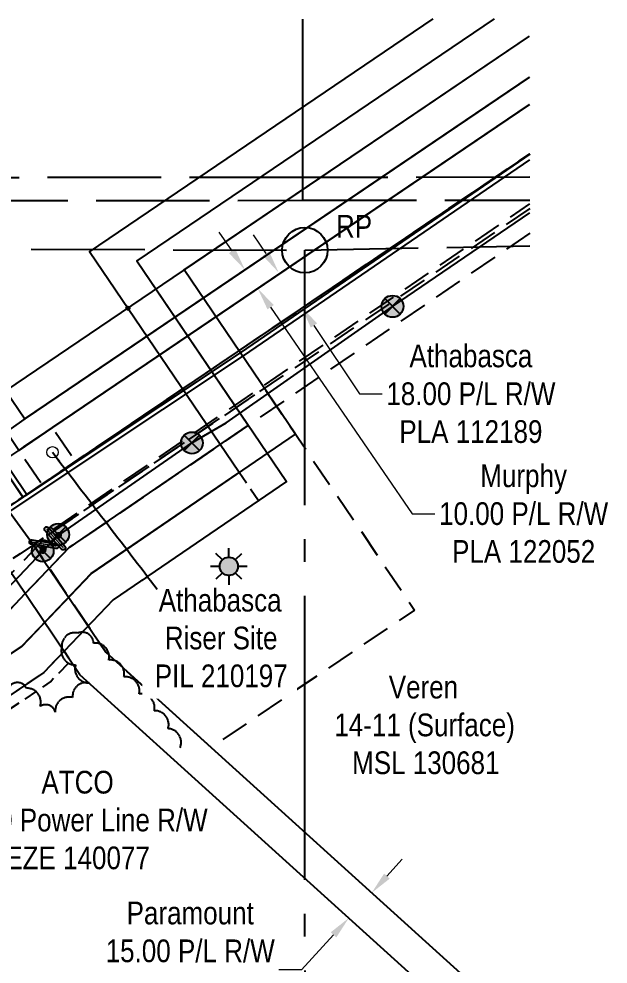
# Model space of a CAD drawing. Extents: x 504349 to 506323, y 6031064 to 6032969.
# Drawn here: x 505560.5 to 505820.1, y 6032542.6 to 6032959 of the extents above; entities that cross this region are included whole.
import ezdxf

# ---------------------------------------------------------------- set-up
doc = ezdxf.new("R2010")
doc.units = 0
doc.header["$LTSCALE"] = 5
doc.header["$PDMODE"] = 34
doc.header["$PDSIZE"] = 0.03
for name, pattern in [('0', [1, 1, 0]), ('foc-ACCESSROAD', [3.75, 2.5, -1.25]), ('foc-FLOWLINE', [3.75, 2.5, -1.25]), ('foc-QUARTERLINE', [33, 25, -3, 2, -3]), ('foc-TIELINE', [1.875, 1.25, -0.625]), ('foc-UNSURVEYED', [12.5, 10, -2.5]), ('HIDDEN2', [1.875, 1.25, -0.625]), ('POWERLINE5', [7.799999999999997, 2.399999999999999, -0.6, 0.6, -0.6, 0.6, -0.6, 2.399999999999999])]:
    doc.linetypes.add(name, pattern=pattern)
doc.layers.get('Defpoints').update_dxf_attribs({"color": 9})
for name, color, linetype in [('35', 37, 'Continuous'), ('40', 2, 'Continuous'), ('AS-POWER', 104, 'foc-POWER'), ('AS-POWER-EXISTING', 72, 'POWERLINE5'), ('AS-POWER-EXISTING-ANC', 72, 'Continuous'), ('C-AR', 13, 'foc-ACCESSROAD'), ('C-RW', 13, 'Continuous'), ('C-WS', 13, 'foc-ACCESSROAD'), ('C-WS-S', 13, 'Continuous'), ('F-AR', 190, 'foc-ACCESSROAD'), ('F-EZE', 190, 'foc-FLOWLINE'), ('F-RW', 190, 'Continuous'), ('F-WS', 190, 'foc-ACCESSROAD'), ('L-SECQ', 8, 'foc-QUARTERLINE'), ('L-TIE', 7, 'foc-TIELINE'), ('L-USEC', 7, 'foc-UNSURVEYED'), ('T-BUSH', 110, '0'), ('T-EXISTING RTF', 220, 'HIDDEN2')]:
    doc.layers.add(name, color=color, linetype=linetype)
for name, color, linetype, lineweight in [('C-WS-T', 13, 'Continuous', 9), ('F-EZE-T', 190, 'Continuous', 9), ('F-RW-T', 190, 'Continuous', 9), ('F-WS-T', 190, 'Continuous', 9)]:
    doc.layers.add(name, color=color, linetype=linetype, lineweight=lineweight)
doc.styles.add('80', font='ARIALN.TTF', dxfattribs={"height": 10})
doc.styles.add('80CG', font='ARIALN.TTF', dxfattribs={"height": 10})
doc.styles.add('80L', font='ARIALN.TTF', dxfattribs={"height": 10})
doc.styles.add('foc-LtypeFont', font='ARIALN.TTF', dxfattribs={"height": 7.349999999999999})
doc.linetypes.add('foc-POWER', pattern='A,6,-1,["P",foc-LtypeFont,S=0.2,R=0,X=-0.625,Y=-0.75],-1.239999999999999,4', length=12.24)
doc.dimstyles.new('Compass 5 000', dxfattribs={"dimscale": 5, "dimtxt": 9, "dimasz": 2, "dimexe": 0.2, "dimexo": 0.0625, "dimgap": 0.5, "dimtad": 0, "dimtih": 1, "dimtoh": 1, "dimzin": 0, "dimdsep": 46, "dimtxsty": '80CG', "dimcen": 0.1, "dimse1": 1, "dimse2": 1, "dimclrd": 256, "dimclrt": 256, "dimaunit": 1, "dimadec": 4, "dimazin": 0, "dimtfac": 0.06, "dimtofl": 0, "dimtmove": 0, "dimatfit": 1, "dimfxl": 0.2, "dimtolj": 1, "dimtzin": 0, "dimlwd": -1, "dimarcsym": 0})

# ---------------------------------------------------------------- blocks, each defined once
blk = doc.blocks.new('*D389')
at = {"layer": 'Defpoints', "color": 0, "transparency": 16777216}
for p in [(505684.9337179619, 6032832.25948327), (505617.5215584398, 6032809.045693398), (505627.5276973057, 6032794.02304413)]:
    blk.add_point(p, dxfattribs=at)
at = {"layer": 'F-RW-T', "transparency": 16777216}
for p, q in [((505669.3840144607, 6032855.604926007), (505663.8404498254, 6032863.927719476)), ((505690.4772825972, 6032823.936689801), (505710.5540332608, 6032793.794595264)), ((505710.5540332608, 6032793.794595264), (505720.5540332613, 6032793.794595264))]:
    blk.add_line(p, q, dxfattribs=at)
for points in [[(505670.7711467054, 6032856.528853446), (505667.9968822161, 6032854.680998567), (505674.9275790961, 6032847.282132537)], [(505691.8644148419, 6032824.86061724), (505689.0901503526, 6032823.012762362), (505684.9337179619, 6032832.25948327)]]:
    blk.add_solid(points, dxfattribs=at)
at = {"layer": 'F-RW-T', "transparency": 16777216, "insert": (505759.6399814193, 6032793.794595264), "char_height": 10, "attachment_point": 5, "style": '80CG'}
blk.add_mtext('\\A1;Athabasca\\P18.00 P/L R/W\\PPLA 112189', dxfattribs=at)
blk = doc.blocks.new('*D390')
at = {"layer": 'Defpoints', "color": 0, "transparency": 16777216}
for p in [(505487.1753386343, 6032650.525738828), (505429.4269394451, 6032625.368657226), (505435.8402104792, 6032615.869023755)]:
    blk.add_point(p, dxfattribs=at)
at = {"layer": 'F-EZE-T', "transparency": 16777216}
for p, q in [((505475.1667286381, 6032668.313446977), (505469.5713896761, 6032676.601521658)), ((505492.7706775963, 6032642.237664148), (505517.230545776, 6032606.006576897)), ((505517.230545776, 6032606.006576897), (505527.230545776, 6032606.006576897))]:
    blk.add_line(p, q, dxfattribs=at)
for points in [[(505476.5480744177, 6032669.246003471), (505473.785382858, 6032667.380890483), (505480.7620675997, 6032660.025372298)], [(505494.152023376, 6032643.170220641), (505491.3893318162, 6032641.305107654), (505487.1753386343, 6032650.525738828)]]:
    blk.add_solid(points, dxfattribs=at)
at = {"layer": 'F-EZE-T', "transparency": 16777216, "insert": (505586.3710641921, 6032606.006576898), "char_height": 10, "attachment_point": 5, "style": '80CG'}
blk.add_mtext('\\A1;ATCO\\P11.50 Power Line R/W\\PEZE 140077', dxfattribs=at)
blk = doc.blocks.new('*D408')
at = {"layer": 'Defpoints', "color": 0, "transparency": 16777216}
for p in [(505693.6553923115, 6032871.521460298), (505699.3187244106, 6032863.261085434), (505665.7421758818, 6032840.240926154)]:
    blk.add_point(p, dxfattribs=at)
at = {"layer": 'F-RW-T', "transparency": 16777216}
for p, q in [((505654.4241884095, 6032856.749020254), (505648.7695330367, 6032864.996739492)), ((505671.3968312545, 6032831.993206916), (505733.7910003336, 6032740.98684938)), ((505733.7910003336, 6032740.98684938), (505743.7910003336, 6032740.98684938))]:
    blk.add_line(p, q, dxfattribs=at)
for points in [[(505655.7988082822, 6032857.691462817), (505653.0495685367, 6032855.806577693), (505660.0788437822, 6032848.501301018)], [(505672.7714511272, 6032832.935649479), (505670.0222113817, 6032831.050764355), (505665.7421758818, 6032840.240926154)]]:
    blk.add_solid(points, dxfattribs=at)
at = {"layer": 'F-RW-T', "transparency": 16777216, "insert": (505782.8769484912, 6032740.986849381), "char_height": 10, "attachment_point": 5, "style": '80CG'}
blk.add_mtext('\\A1;Murphy\\P10.00 P/L R/W\\PPLA 122052', dxfattribs=at)
blk = doc.blocks.new('*D447')
at = {"layer": 'Defpoints', "color": 0, "transparency": 16777216}
for p in [(505705.8463648269, 6032562.898405157), (505729.2489238759, 6032561.869620681), (505719.1734810728, 6032550.784823429)]:
    blk.add_point(p, dxfattribs=at)
at = {"layer": 'F-RW-T', "transparency": 16777216}
for p, q in [((505722.6479340689, 6032581.383149918), (505729.3740605074, 6032588.783097427)), ((505699.1202383884, 6032555.498457649), (505685.0740229222, 6032540.045097072)), ((505685.0740229222, 6032540.045097072), (505675.0740229217, 6032540.045097072))]:
    blk.add_line(p, q, dxfattribs=at)
for points in [[(505721.4146094839, 6032582.504170991), (505723.8812586535, 6032580.262128846), (505715.92180763, 6032573.98320241)], [(505697.8869138034, 6032556.619478722), (505700.353562973, 6032554.377436576), (505705.8463648269, 6032562.898405157)]]:
    blk.add_solid(points, dxfattribs=at)
at = {"layer": 'F-RW-T', "transparency": 16777216, "insert": (505635.9880747632, 6032540.045097072), "char_height": 10, "attachment_point": 5, "style": '80CG'}
blk.add_mtext('\\A1;Paramount\\P15.00 P/L R/W\\PPlan 012 3777\\PPLA 991836', dxfattribs=at)
blk = doc.blocks.new('*U457')
h = blk.add_hatch(color=255)
h.dxf.hatch_style = 1
edge = h.paths.add_edge_path()
edge.add_arc((1.085462069426189, -0.1782472884422511), 0.2, -99.32549857344912, 80.67450142655088, ccw=False)
edge.add_line((1.053053471527598, -0.3756040283379218), (-0.2297653377942619, -0.1649481419970796))
edge.add_line((-0.2297653377942619, -0.1649481419970796), (-1.11787066732478, -0.01910945145341958))
edge.add_arc((-1.085462069426189, 0.1782472884422511), 0.2, 80.67450142655088, 260.6745014265509, ccw=False)
edge.add_line((-1.053053471527598, 0.3756040283379218), (1.11787066732478, 0.01910945145341958))
h = blk.add_hatch(color=255)
h.dxf.hatch_style = 1
edge = h.paths.add_edge_path()
edge.add_arc((-0.1004529155907228, -0.61172223482281), 0.2, 170.6745014265509, 350.6745014265509, ccw=False)
edge.add_line((-0.2978096554863935, -0.5793136369242189), (-0.2297653377942619, -0.1649481419970796))
edge.add_line((-0.2297653377942619, -0.1649481419970796), (0.1649481419970796, -0.2297653377942618))
edge.add_line((0.1649481419970796, -0.2297653377942618), (0.09690382430494793, -0.644130832721401))
at = {"color": 255}
blk.add_lwpolyline([(1.11787066732478, 0.01910945145341958, -0.9999999999999999), (1.053053471527598, -0.3756040283379218), (-0.2297653377942619, -0.1649481419970796), (-1.11787066732478, -0.01910945145341958, -0.9999999999999999), (-1.053053471527598, 0.3756040283379218)], format="xyb", close=True, dxfattribs=at)
at = {"color": 72, "const_width": 0.09999999999999999, "flags": 128}
for points in [[(1.085462069426189, -0.1782472884422511), (-1.085462069426189, 0.1782472884422511)], [(-0.1004529155907229, -0.6117222348228102), (0, 0)]]:
    blk.add_lwpolyline(points, dxfattribs=at)
at = {"color": 255, "flags": 128}
blk.add_lwpolyline([(0.09690382430494793, -0.644130832721401, -0.9999999999999999), (-0.2978096554863935, -0.5793136369242189), (-0.2297653377942619, -0.1649481419970796), (0.1649481419970796, -0.2297653377942618)], format="xyb", close=True, dxfattribs=at)
blk = doc.blocks.new('*U456')
h = blk.add_hatch(color=255)
h.dxf.hatch_style = 1
edge = h.paths.add_edge_path()
edge.add_arc((-0.7323966468743317, 0.8207284274638207), 0.2, 41.744890636208424, 221.7448906362084, ccw=False)
edge.add_line((-0.5831732964263643, 0.9538914541682445), (0.2823863771523913, -0.01606032374354349))
edge.add_line((0.2823863771523913, -0.01606032374354345), (0.8816199973222991, -0.6875654007593969))
edge.add_arc((0.7323966468743317, -0.8207284274638207), 0.2, -138.25510936379158, 41.744890636208424, ccw=False)
edge.add_line((0.5831732964263643, -0.9538914541682445), (-0.8816199973222991, 0.6875654007593969))
h = blk.add_hatch(color=255)
h.dxf.hatch_style = 1
edge = h.paths.add_edge_path()
edge.add_arc((0.325371395901312, 0.2903529491275555), 0.2, -48.25510936379152, 131.7448906362084, ccw=False)
edge.add_line((0.4585344226057358, 0.1411295986795881), (0.2823863771523913, -0.01606032374354344))
edge.add_line((0.2823863771523913, -0.01606032374354345), (0.01606032374354349, 0.2823863771523913))
edge.add_line((0.01606032374354348, 0.2823863771523913), (0.1922083691968881, 0.4395762995755229))
at = {"color": 255}
blk.add_lwpolyline([(-0.8816199973222991, 0.6875654007593969, -0.9999999999999999), (-0.5831732964263643, 0.9538914541682445), (0.2823863771523913, -0.01606032374354345), (0.8816199973222991, -0.6875654007593969, -0.9999999999999999), (0.5831732964263643, -0.9538914541682445)], format="xyb", close=True, dxfattribs=at)
at = {"color": 72, "const_width": 0.1, "flags": 128}
for points in [[(-0.7323966468743317, 0.8207284274638207), (0.7323966468743317, -0.8207284274638207)], [(0.3253713959013121, 0.2903529491275557), (0, 0)]]:
    blk.add_lwpolyline(points, dxfattribs=at)
at = {"color": 255, "flags": 128}
blk.add_lwpolyline([(0.1922083691968881, 0.4395762995755229, -0.9999999999999999), (0.4585344226057358, 0.1411295986795881), (0.2823863771523913, -0.01606032374354345), (0.01606032374354348, 0.2823863771523913)], format="xyb", close=True, dxfattribs=at)
blk = doc.blocks.new('GAS')
h = blk.add_hatch(color=255)
h.dxf.hatch_style = 1
edge = h.paths.add_edge_path()
edge.add_arc((0, 0), 0.9, 0, 360)
for p, q in [((-0.5711929310346023, 0.5711929297831376), (-1.142385862069204, 1.142385861385264)), ((0, 0.8077887887338874), (0, 1.615577579286764)), ((0.5711929310309642, 0.5711929297831376), (1.142385862065566, 1.142385861385264)), ((-0.8077887898725749, 0), (-1.615577579628734, 0)), ((1.615577579625096, 0), (0.8077887898689368, 0)), ((-0.5711929310346023, -0.5711929316021271), (-1.142385862069204, -1.142385863204253)), ((0, -0.8077887905528768), (0, -1.615577581105753)), ((1.142385862065566, -1.142385863204253), (0.5711929310309642, -0.5711929316021271))]:
    blk.add_line(p, q)
blk.add_circle((0, 0), 0.8000000000000003)
blk = doc.blocks.new('POWERPOLE')
h = blk.add_hatch(color=255)
edge = h.paths.add_edge_path()
edge.add_arc((0, 0), 0.9600000000000002, 0, 360)
at = {"linetype": 'Continuous'}
for p, q in [((0.678822509938982, -0.678822509938982), (-0.678822509938982, 0.678822509938982)), ((-0.678822509938982, -0.678822509938982), (0.678822509938982, 0.678822509938982))]:
    blk.add_line(p, q, dxfattribs=at)
blk.add_circle((0, 0), 0.9600000000000002, dxfattribs=at)
blk = doc.blocks.new('*U775')
at = {"layer": '35', "color": 3}
blk.add_circle((0, 0), 10, dxfattribs=at)
at = {"layer": '35', "color": 3, "style": '80'}
blk.add_attdef('RP_001', (13.7562452593347, 5.520217904536945), '', height=10, dxfattribs=at)

msp = doc.modelspace()

# ---------------------------------------------------------------- linework, layer by layer
at = {"layer": '40', "color": 3}
msp.add_circle((505608.5384987462, 6032831.566161958), 0.7241544728049538, dxfattribs=at)
at = {"layer": 'AS-POWER', "flags": 128}
msp.add_lwpolyline([(505547.4210937757, 6032699.746567135), (505571.0940937737, 6032724.565567211), (505578.041093767, 6032731.581567146), (505636.7390964048, 6032772.188569834), (505651.8940964048, 6032780.977569845), (505725.1250964048, 6032832.351569845), (505785.5926505887, 6032873.580007573)], dxfattribs=at)
at = {"layer": 'C-AR', "linetype": 'Continuous'}
msp.add_lwpolyline([(505785.5593911421, 6032899.371892723), (505658.3674122453, 6032812.177468187), (505587.3443638175, 6032764.8711328), (505564.032302282, 6032749.343168983), (505423.1806619551, 6032958.728081933)], dxfattribs=at)
at = {"layer": 'C-RW', "flags": 128}
for points in [[(505769.940102734, 6032958.981033754), (505612.5467973377, 6032852.387454487), (505661.5876891701, 6032779.974949644), (505582.6193709263, 6032726.067871479), (505563.275799909, 6032705.802639397), (505552.0409324036, 6032694.032465314), (505288.9819876481, 6032516.339796991), (505333.7562117788, 6032450.018146801), (505159.8347491178, 6032332.871803568), (505167.850035178, 6032320.153304111), (505146.3221603738, 6032305.65642677), (505190.0910964055, 6032236.151569772), (505316.1740964088, 6032083.505569792), (505422.9440964009, 6031981.470569845), (505450.9797576856, 6031954.676108677)], [(505472.6618459781, 6031954.691944203), (505433.3020524278, 6031992.309193506), (505327.1705682003, 6032093.733994391), (505202.2650093802, 6032244.953392853), (505166.7361249002, 6032301.328743778), (505188.288055323, 6032315.841820305), (505180.2719230361, 6032328.561662455), (505354.579295377, 6032445.967938679), (505309.7939552783, 6032512.30605428), (505561.7707924154, 6032682.512912701), (505574.1205548671, 6032695.451102966), (505592.3748660322, 6032714.575175329), (505682.3767571307, 6032776.01423214), (505633.3668433958, 6032848.380995443), (505785.4922902965, 6032951.406952171)]]:
    msp.add_lwpolyline(points, dxfattribs=at)
at = {"layer": 'C-WS', "flags": 128}
msp.add_lwpolyline([(505645.1993881569, 6032638.027599934), (505645.1993881569, 6032638.027599934), (505598.8568327863, 6032679.959094119), (505566.8867026571, 6032727.309625281), (505668.6753735209, 6032796.245332147), (505668.6753735209, 6032796.245332147), (505734.8088158425, 6032698.594412006), (505645.1993881569, 6032638.027599934)], close=True, dxfattribs=at)
at = {"layer": 'F-AR', "flags": 128}
for points in [[(505420.3311265067, 6032958.726003272), (505461.5287999421, 6032897.738167758), (505466.4662229145, 6032890.41673385), (505482.244918689, 6032867.019370819), (505488.770798948, 6032857.34250056), (505526.9101346637, 6032800.787770106), (505537.006138519, 6032785.816959441), (505545.9352394826, 6032772.576485096), (505552.8536177063, 6032762.317601229), (505562.2835670742, 6032748.334446053), (505555.1991823876, 6032743.445186337), (505549.8094837771, 6032740.017803429), (505539.1269188382, 6032755.858393371), (505534.3669967133, 6032762.916621019), (505527.4502214232, 6032773.173127957), (505514.9132391267, 6032791.763531848), (505470.7530266393, 6032857.246290444), (505449.7500924473, 6032888.390390282), (505402.3127786837, 6032958.712859366)], [(505785.5902711856, 6032875.425176324), (505561.0793485578, 6032723.376632973), (505555.9499354345, 6032720.165140706), (505549.3294780739, 6032715.707133628), (505543.5032549928, 6032711.784055323), (505284.1106349991, 6032537.131230051), (505279.5449780049, 6032534.057811971), (505277.8817901307, 6032532.962563425), (505254.9360960432, 6032517.504254643), (505182.4109036121, 6032467.986275916), (505178.7760782606, 6032465.524575845), (505170.1411369083, 6032459.642692038), (505149.8435673236, 6032445.778391394), (505115.5270743308, 6032421.552165533), (505107.317206934, 6032415.785654828), (505066.4681761457, 6032386.876394475), (505054.195403497, 6032378.206750178), (505044.2301247322, 6032371.159362014), (505031.2648694967, 6032361.997288344), (505030.5297834802, 6032361.496947099), (505014.1580204512, 6032350.326841003), (505012.7295182672, 6032352.59297841), (505003.4826205037, 6032367.260282511), (505007.4214413015, 6032369.947280114), (505011.7523379028, 6032372.901688571), (505019.8551662375, 6032378.429551002), (505033.535395014, 6032388.1623588), (505043.509389432, 6032395.221341041), (505055.7862710917, 6032403.949700523), (505071.8715802004, 6032415.438951159), (505086.5792665642, 6032425.794772625), (505139.2301310961, 6032462.857985702), (505158.8865867876, 6032476.694720278), (505167.154428741, 6032482.51522576), (505532.3322062367, 6032728.378246106), (505544.7775220706, 6032736.757898697), (505549.8094837771, 6032740.017803429), (505562.2835670742, 6032748.334446053), (505572.2330789083, 6032755.072687479), (505587.1402995873, 6032765.168504483), (505657.8778860253, 6032813.075068912), (505689.687778871, 6032834.618109354), (505730.8453298578, 6032862.491789582), (505785.5591661423, 6032899.546374783)]]:
    msp.add_lwpolyline(points, dxfattribs=at)
at = {"layer": 'F-EZE', "flags": 128}
msp.add_lwpolyline([(505785.6041870055, 6032864.633799465), (505582.6193682927, 6032726.067868771), (505552.0409297697, 6032694.032462582), (505552.0409297697, 6032694.032462582), (505288.897183974, 6032516.282512411), (505285.1343500029, 6032521.858019183), (505285.1343500029, 6032521.858019183), (505285.1343500029, 6032521.858019183), (505256.3455348097, 6032510.816089664), (505185.0110626227, 6032462.504529188), (505187.5412462462, 6032458.786083051), (505187.5412462462, 6032458.786083051), (505175.1659573101, 6032450.506134894), (505122.8125884063, 6032414.817865805), (505072.4514312331, 6032380.609056666), (505060.2446872657, 6032372.317385261), (505049.6336652035, 6032365.109639239), (505034.6506304318, 6032354.932117349), (505034.5346118099, 6032355.143839488), (505028.753821226, 6032363.613218679), (505028.753821226, 6032363.613218679), (505043.8832541817, 6032373.890184324), (505053.8534271779, 6032380.66262095), (505067.2032575287, 6032389.730756512), (505108.2865666301, 6032417.637404319), (505115.8647652884, 6032422.785045133), (505149.8435673236, 6032445.778391394), (505172.9563785141, 6032461.565649183), (505178.7760782606, 6032465.524575845), (505183.1450491943, 6032468.483479119), (505253.5539331798, 6032516.168181207), (505276.4719770217, 6032524.95838045), (505287.4278984441, 6032529.160516217), (505294.9955528158, 6032534.272361832), (505544.581370433, 6032702.864119728), (505548.4709099829, 6032705.491449612), (505560.9684880892, 6032718.584498639), (505575.7905217104, 6032734.112756132), (505575.7905217104, 6032734.112756132), (505758.548252389, 6032859.019052564), (505785.5876646175, 6032877.446505939)], dxfattribs=at)
at = {"layer": 'F-RW'}
for points in [[(505786.086918048, 6032490.287719298), (505587.4250937704, 6032670.098567211), (505559.0060937716, 6032712.189567156), (505559.0060937716, 6032712.189567156), (505559.0060937716, 6032712.189567156), (505559.0060937696, 6032712.189567141), (505542.56638674, 6032735.330702339), (505541.4840955973, 6032736.94816427), (505533.138803773, 6032750.437159916), (505508.5075800197, 6032786.961451411), (505461.5984317299, 6032856.52045631), (505440.5023815727, 6032887.802632713), (505392.6721455591, 6032958.70582678)], [(505402.3130766939, 6032958.712859583), (505447.5649315979, 6032891.630645602), (505470.7530266393, 6032857.246290444), (505515.2930794745, 6032791.200287341), (505539.7680079542, 6032754.907757489), (505549.8094837771, 6032740.017803429), (505555.1587973543, 6032743.478713864), (505566.8867026571, 6032727.309625281), (505571.4312376647, 6032720.578775406), (505571.4312376647, 6032720.578775406), (505598.8568327863, 6032679.959094119), (505786.0608236541, 6032510.523281541)], [(505785.5311463886, 6032921.275006322), (505575.2710937717, 6032778.991567156), (505560.4820937703, 6032768.930567211), (505560.4820937703, 6032768.930567211), (505537.6291399366, 6032802.768996274), (505432.4490119271, 6032958.734842949)], [(505444.4981874023, 6032958.743632504), (505554.8050937669, 6032795.175567212), (505563.1700937675, 6032782.771567211), (505785.5156138222, 6032933.320130128)], [(505000.9440651354, 6032408.430536309), (505014.9699759854, 6032417.610200013), (505025.1699678301, 6032424.28533582), (505053.0873094977, 6032442.555548273), (505121.7814916978, 6032490.927737826), (505141.4357744911, 6032504.768698365), (505148.4363417471, 6032509.698153137), (505484.1435327413, 6032735.721242074), (505493.1233995043, 6032754.084331627), (505508.2750471088, 6032764.144055729), (505520.7840309482, 6032772.448270126), (505527.437609701, 6032776.866149575), (505539.9364409492, 6032785.164700666), (505548.2668124331, 6032790.696684127), (505554.8050937669, 6032795.175567212), (505785.4922902977, 6032951.406951367)], [(505785.5155909623, 6032933.337857611), (505712.1440937751, 6032883.7065671), (505563.1700937675, 6032782.771567211), (505556.6420216856, 6032778.247585752), (505548.3108217701, 6032772.714985639), (505535.8115050955, 6032764.416311136), (505529.1596058052, 6032759.999922533), (505516.6489717467, 6032751.694182468), (505504.8088258026, 6032743.833580284), (505495.8506857404, 6032725.515924335), (505156.9451941851, 6032497.341240237), (505149.3688651301, 6032492.006154397), (505129.71455061, 6032478.165760343), (505076.2251259195, 6032440.499424048), (505061.5178725448, 6032430.143035668), (505045.7283803356, 6032419.804812049), (505033.1735559194, 6032411.584310477), (505022.9727345883, 6032404.905653659), (505008.952691813, 6032395.725971954)], [(505008.952691813, 6032395.725971954), (505022.9727345883, 6032404.905653659), (505033.1735559194, 6032411.584310477), (505045.7283803356, 6032419.804812049), (505061.5178725448, 6032430.143035668), (505076.2251259195, 6032440.499424048), (505129.71455061, 6032478.165760343), (505149.3688651301, 6032492.006154397), (505156.9451941851, 6032497.341240237), (505495.8506865827, 6032725.515223838), (505534.7674550174, 6032751.716805845), (505541.3943010622, 6032756.117461696), (505553.8936304958, 6032764.416051248), (505560.4820937703, 6032768.930567211), (505575.2710937717, 6032778.991567156), (505717.7210937669, 6032875.411567156), (505785.5311357361, 6032921.283266844)], [(505785.5591661421, 6032899.546374775), (505730.8453298578, 6032862.491789582), (505730.8453298578, 6032862.491789582), (505587.1402995873, 6032765.168504483), (505572.2330789083, 6032755.072687479), (505564.0322996435, 6032749.343166322), (505562.2835670742, 6032748.334446053), (505549.8094837771, 6032740.017803429), (505544.7775220706, 6032736.757898697), (505532.3322062367, 6032728.378246106), (505167.154428741, 6032482.51522576), (505158.8865867876, 6032476.694720278), (505139.2301310961, 6032462.857985702), (505086.5792665642, 6032425.794772625), (505071.8715802004, 6032415.438951159), (505055.3152121001, 6032404.585301513), (505042.7695819823, 6032396.361881983), (505032.5775528498, 6032389.678910815), (505018.5579034492, 6032380.487692743), (505005.9761793287, 6032372.239918906)]]:
    msp.add_lwpolyline(points, dxfattribs=at)
at = {"layer": 'F-WS', "flags": 128}
msp.add_lwpolyline([(505585.4776821738, 6032764.042544493), (505570.5704614948, 6032753.946727541), (505560.5622213048, 6032768.822801579), (505562.7462144859, 6032770.475978667), (505575.2620964012, 6032778.990569775), (505585.4776821738, 6032764.042544493)], close=True, dxfattribs=at)
at = {"layer": 'L-SECQ', "flags": 128}
for points in [[(505685.6376757953, 6032879.078597035), (505685.5347572537, 6032958.919462291)], [(505686.6625619636, 6032084.779792086), (505686.49, 6032857.088)]]:
    msp.add_lwpolyline(points, dxfattribs=at)
at = {"layer": 'L-TIE'}
msp.add_line((505666.0191750863, 6032746.695656229), (505657.6123243141, 6032759.108992205), dxfattribs=at)
at = {"layer": 'L-USEC'}
msp.add_line((505282.0406909739, 6032878.784420474), (505685.6494274091, 6032879.078605525), dxfattribs=at)
at = {"layer": 'L-USEC', "flags": 128}
for points in [[(505685.6247180371, 6032889.130802319), (505282.0191007879, 6032888.836508241), (504888.4758831032, 6032888.550031111)], [(505785.5725024644, 6032889.204383956), (505685.6247180371, 6032889.130802319)], [(505685.6493247333, 6032879.078605449), (505785.5854653838, 6032879.151957974)], [(504878.4567649242, 6032858.384112015), (505282.0553462688, 6032858.678022834), (505686.49, 6032857.088)], [(505686.49, 6032857.088), (505785.6113932049, 6032859.045568741)]]:
    msp.add_lwpolyline(points, dxfattribs=at)
at = {"layer": 'T-BUSH', "flags": 128}
msp.add_lwpolyline([(505631.5045107523, 6032637.847554171, 0.5205670500135728), (505626.2444585136, 6032646.346172944, 0.52056705), (505620.1451880244, 6032654.216617044, 0.52056705), (505613.4733893915, 6032661.658510267, 0.52056705), (505606.8015907587, 6032669.100403564, 0.52056705), (505600.1297921258, 6032676.542296788, 0.52056705), (505593.4579934929, 6032683.984189939, 0.52056705), (505586.4566430736, 6032688.414164646, 0.52056705), (505579.4714731041, 6032682.419025176, 0.52056705), (505585.510228613, 6032674.454848906, 0.52056705), (505591.5489841244, 6032666.490672709, 0.52056705), (505584.1983101497, 6032660.050616739, 0.52056705), (505576.5241112389, 6032653.647387651, 0.52056705), (505569.8836360407, 6032656.131113226, 0.52056705), (505563.8840825555, 6032664.124862713, 0.52056705), (505556.6270780879, 6032665.230421668, 0.52056705), (505548.1900792358, 6032659.872089605, 0.52056705), (505539.7530803838, 6032654.51375754, 0.52056705), (505531.3160815317, 6032649.155425512, 0.52056705), (505522.8790826796, 6032643.797093555, 0.52056705), (505514.4420838275, 6032638.438761528, 0.52056705), (505506.0050849753, 6032633.0804295, 0.52056705), (505497.5680861233, 6032627.722097402, 0.52056705), (505489.1310872711, 6032622.363765374, 0.52056705), (505480.6940884191, 6032617.005433418, 0.52056705), (505472.257089567, 6032611.64710139, 0.52056705), (505468.3326975033, 6032604.658296233, 0.52056705), (505460.0015951744, 6032599.136756073, 0.52056705), (505451.6704928411, 6032593.615215986, 0.52056705), (505443.3393905121, 6032588.093675826, 0.52056705), (505435.0082881833, 6032582.572135665, 0.52056705), (505426.6771858544, 6032577.050595433, 0.52056705), (505418.3460835254, 6032571.529055274, 0.52056705), (505410.014981201, 6032566.007515122, 0.52056705), (505401.6838788722, 6032560.485975027, 0.52056705), (505393.3527765388, 6032554.964434868, 0.52056705), (505385.0216742099, 6032549.442894707, 0.52056705), (505376.690571881, 6032543.921354476, 0.52056705), (505368.3594695521, 6032538.399814315, 0.52056705), (505360.0283672232, 6032532.878274228, 0.52056705), (505351.6972648945, 6032527.356734069, 0.52056705), (505343.5626309937, 6032521.684462019, 0.52056705), (505340.3869160278, 6032512.207674264, 0.52056705), (505340.5812916196, 6032503.076531644, 0.52056705), (505343.458498787, 6032494.812620295, 0.52056705), (505340.2847190786, 6032487.75218681, 0.52056705), (505345.9197181065, 6032479.497402884, 0.52056705), (505351.5547171361, 6032471.242618958, 0.52056705), (505357.501855954, 6032464.276851931, 0.52056705), (505365.9049457583, 6032467.244740581, 0.52056705), (505371.9731301182, 6032459.302964241, 0.52056705), (505378.0413144825, 6032451.361188048, 0.52056705), (505384.1094988469, 6032443.419411708, 0.52056705), (505378.4919154804, 6032437.13104185, 0.52056705), (505370.4586826339, 6032431.184459416, 0.52056705), (505362.4254497831, 6032425.237877126, 0.52056705), (505354.6767026773, 6032420.848375255, 0.52056705), (505349.1220275633, 6032428.557245227, 0.52056705), (505340.8271488257, 6032422.981435107, 0.52056705), (505332.532270089, 6032417.405624987, 0.52056705), (505324.2373913568, 6032411.829814938, 0.52056705), (505315.9425126158, 6032406.254004819, 0.52056705), (505307.6476338836, 6032400.678194699, 0.52056705), (505299.3527551425, 6032395.102384521, 0.52056705), (505291.0578764058, 6032389.526574387, 0.52056705), (505282.7629976692, 6032383.950764267, 0.52056705), (505274.4681189326, 6032378.374954219, 0.52056705), (505266.1732402003, 6032372.799144099, 0.52056705), (505257.8783614592, 6032367.223333978, 0.52056705), (505249.5834827271, 6032361.64752386, 0.52056705), (505241.288603986, 6032356.071713667, 0.52056705), (505232.9937252493, 6032350.495903546, 0.52056705), (505224.6988465172, 6032344.920093427, 0.52056705), (505216.403967776, 6032339.34428338, 0.52056705), (505211.3693166787, 6032332.240012989, 0.52056705), (505212.3888546293, 6032322.297417044, 0.52056705), (505213.4083925844, 6032312.3548211, 0.52056705), (505210.9703401827, 6032304.336020175, 0.52056705), (505201.9842532906, 6032299.960530018, 0.52056705), (505195.9006013321, 6032292.65190944, 0.52056705), (505191.4308212044, 6032283.712349226, 0.52056705), (505195.4176665681, 6032275.406458215, 0.52056705), (505201.1697660777, 6032267.232840718, 0.3416502107574446), (505203.4595781197, 6032260.126938202, 0.3416502107574446)], format="xyb", dxfattribs=at)
at = {"layer": 'T-EXISTING RTF', "flags": 128}
msp.add_lwpolyline([(505169.3712027089, 6032297.147535059), (505166.7054887862, 6032301.37734178), (505375.3343994506, 6032442.002924482), (505330.5696729249, 6032508.310430733), (505571.4657160462, 6032671.034934863), (505580.445005937, 6032680.442165066), (505583.3071813695, 6032676.203035462), (505574.7090271413, 6032667.195105301), (505337.5069771202, 6032506.965881637), (505382.274490874, 6032440.654246844)], close=True, dxfattribs=at)

# ---------------------------------------------------------------- block references
at = {"xscale": 0.999473, "yscale": 0.999473, "zscale": 0.999473}
msp.add_blockref('*U775', (505686.49, 6032857.088), dxfattribs=at).add_auto_attribs({'RP_001': 'RP'})
at = {"layer": 'AS-POWER-EXISTING', "xscale": 4.999999999999987, "yscale": 4.999999999999987, "zscale": 4.999999999999987}
for p in [(505725.1250964048, 6032832.351569845), (505636.7390964048, 6032772.188569834), (505577.8270964055, 6032731.827569834), (505571.0090964048, 6032724.629569845)]:
    msp.add_blockref('POWERPOLE', p, dxfattribs=at)
at = {"layer": 'AS-POWER-EXISTING-ANC', "color": 6, "xscale": 4.997366150000079, "yscale": 4.997366150000079, "zscale": 4.997366150000079}
for name, p in [('*U456', (505576.4150937669, 6032730.130567071)), ('*U457', (505571.596093771, 6032727.622567071))]:
    msp.add_blockref(name, p, dxfattribs=at)

# ---------------------------------------------------------------- dimensions: what is measured, and where the dimension line sits
at = {"layer": 'F-RW-T'}
dim = msp.add_linear_dim(base=(505684.9337179619, 6032832.25948327), p1=(505617.52155844, 6032809.045693398), p2=(505627.5276973057, 6032794.023044131), angle=303.6664010204509, text='Athabasca\\P18.00 P/L R/W\\PPLA 112189', dimstyle='Compass 5 000', dxfattribs=at)
dim.commit()
dim.dimension.update_dxf_attribs({"geometry": '*D389', "text_midpoint": (505759.6399814193, 6032793.794595264), "dimtype": 161})
at = {"layer": 'F-RW-T', "color": 6}
dim = msp.add_linear_dim(base=(505705.8463648269, 6032562.898405157), p1=(505729.2489238756, 6032561.869620681), p2=(505719.1734810733, 6032550.784823429), angle=227.73096842673786, text='Paramount\\P15.00 P/L R/W\\PPlan 012 3777\\PPLA 991836', dimstyle='Compass 5 000', dxfattribs=at)
dim.commit()
dim.dimension.update_dxf_attribs({"geometry": '*D447', "text_midpoint": (505635.9880747632, 6032540.045097072), "dimtype": 161})

# ---------------------------------------------------------------- next in the draw order: texts
at = {"layer": 'F-WS-T', "insert": (505619.8715342531, 6032707.91824843), "char_height": 9.994732300000212, "attachment_point": 1, "style": '80L', "bg_fill": 2}
msp.add_mtext_dynamic_manual_height_columns('\\pi2.2623;Athabasca\\P\\pi4.9417;Riser Site\\P\\pi0.48971;PIL 210197', width=58.1321174032192, gutter_width=49.97366100000124, heights=[0], dxfattribs=at)

# ---------------------------------------------------------------- next in the draw order: linework, layer by layer
at = {"layer": 'C-AR', "linetype": 'Continuous'}
msp.add_lwpolyline([(505420.7563382376, 6032958.726313453), (505562.373700824, 6032748.227440399), (505532.3343047824, 6032728.381253072), (505167.1569365199, 6032482.517432784), (505139.2326388751, 6032462.860192625), (505055.8694873618, 6032403.768551333), (505072.3464438555, 6032378.121242446), (505120.0974272398, 6032410.557039566), (505123.0223265469, 6032405.91591229), (505124.7134603108, 6032406.981687026), (505120.8295352372, 6032413.470837842), (505072.6949329161, 6032380.774459993), (505058.5679250084, 6032403.231113073), (505140.3859598906, 6032461.227504533), (505168.2905796218, 6032480.870892511), (505533.4449978333, 6032726.719261129), (505588.4509154614, 6032763.20639377), (505659.4866590964, 6032810.52118505), (505785.5625136447, 6032896.950468416)], dxfattribs=at)
at = {"layer": 'C-RW', "flags": 128}
msp.add_lwpolyline([(505769.8315348299, 6032958.980954555), (505612.5097683062, 6032852.438478044), (505678.3675219315, 6032755.19221084), (505602.0972056801, 6032703.126278118), (505580.4450059391, 6032680.442165066), (505571.4657160458, 6032671.034934858), (505330.5696729248, 6032508.310430733), (505375.3343994503, 6032442.002924481), (505166.6948812217, 6032301.37019181), (505081.3902903463, 6032243.949469214), (505073.3926651907, 6032256.638215646), (505158.3232293058, 6032313.807171147), (505354.5141251797, 6032446.048957402), (505309.7577603338, 6032512.344077959), (505561.7357827619, 6032682.554423565), (505569.6001933665, 6032690.793640899), (505592.3416465812, 6032714.618919701), (505657.5786435259, 6032759.152956785), (505591.6897687853, 6032856.445177785), (505743.0663693306, 6032958.961430077)], dxfattribs=at)

# ---------------------------------------------------------------- next in the draw order: block references
at = {"layer": 'C-WS-S', "color": 6, "xscale": 4.997366150000053, "yscale": 4.997366150000053, "zscale": 4.997366150000053}
msp.add_blockref('GAS', (505653.0049887301, 6032717.822745686), dxfattribs=at)

# ---------------------------------------------------------------- next in the draw order: dimensions: what is measured, and where the dimension line sits
at = {"layer": 'F-EZE-T'}
dim = msp.add_linear_dim(base=(505487.1753386343, 6032650.525738828), p1=(505429.4269394447, 6032625.368657225), p2=(505435.8402104793, 6032615.869023755), angle=304.02356968663594, text='ATCO\\P11.50 Power Line R/W\\PEZE 140077', dimstyle='Compass 5 000', override={"dimtfill": 0}, dxfattribs=at)
dim.commit()
dim.dimension.update_dxf_attribs({"geometry": '*D390', "text_midpoint": (505586.3710641921, 6032606.006576898), "dimtype": 161})
at = {"layer": 'F-RW-T'}
dim = msp.add_linear_dim(base=(505665.7421758818, 6032840.240926154), p1=(505693.6553923112, 6032871.521460298), p2=(505699.3187244107, 6032863.261085434), angle=304.43462529197376, text='Murphy\\P10.00 P/L R/W\\PPLA 122052', dimstyle='Compass 5 000', dxfattribs=at)
dim.commit()
dim.dimension.update_dxf_attribs({"geometry": '*D408', "text_midpoint": (505782.8769484912, 6032740.986849381), "dimtype": 161})

# ---------------------------------------------------------------- next in the draw order: leaders
at = {"layer": 'F-WS-T', "path_type": 1}
msp.add_leader([(505575.304816119, 6032768.094806506), (505621.4053740096, 6032707.841577228)], dimstyle='Compass 5 000', override={"dimasz": 1, "dimgap": 0.5, "dimtad": 0, "dimldrblk": 'DotBlank'}, dxfattribs=at)

# ---------------------------------------------------------------- next in the draw order: texts
at = {"layer": 'C-WS-T', "insert": (505698.8222851016, 6032669.630721516), "char_height": 9.994732300000212, "attachment_point": 1, "style": '80L', "bg_fill": 3, "box_fill_scale": 1.15, "bg_fill_color": 256, "bg_fill_transparency": 0}
msp.add_mtext_dynamic_manual_height_columns('\\pi24.631;Veren\\P\\pi0.66357;14-11 (Surface)\\P\\pi8.4971;MSL 130681', width=78.95334008002646, gutter_width=49.97366100000131, heights=[0], dxfattribs=at)

doc.saveas('drawing.dxf')
